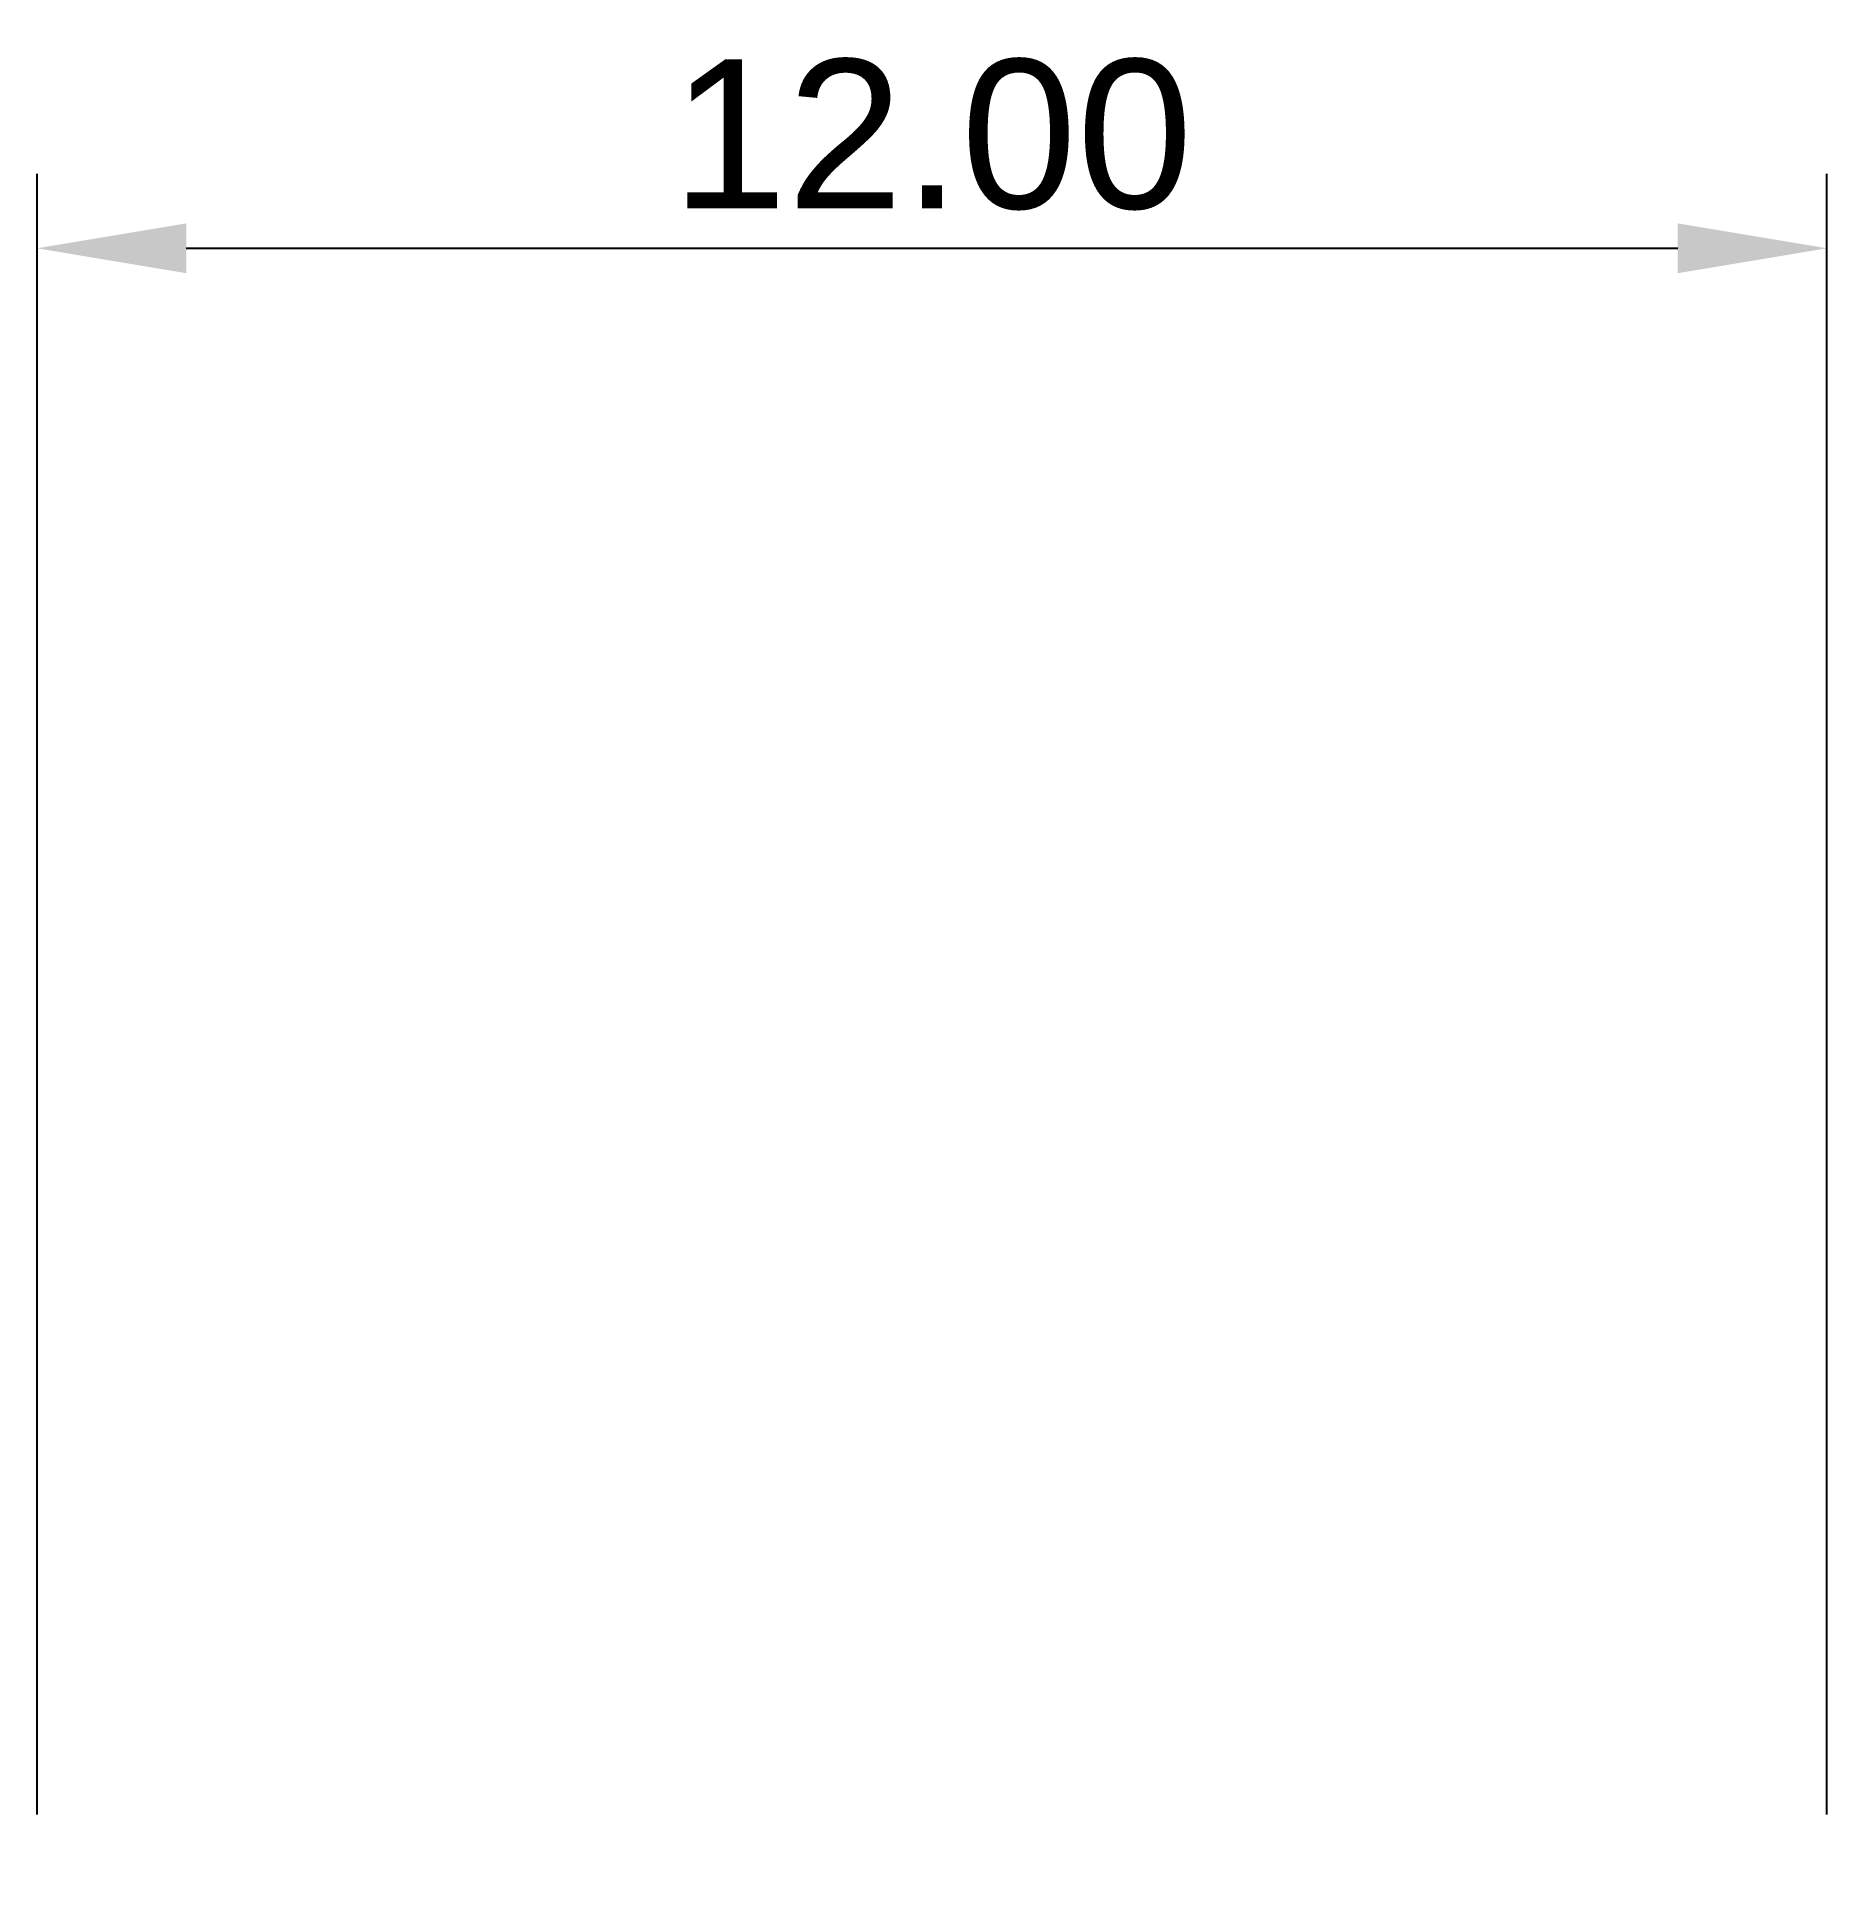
# Model space of a CAD drawing. Header units: millimetres. Extents: x 10 to 22, y 5 to 17.4.
import ezdxf

# ---------------------------------------------------------------- set-up
doc = ezdxf.new("R2010")
doc.units = ezdxf.units.MM
doc.header["$MEASUREMENT"] = 0
doc.styles.add('Arial', font='')
doc.styles.get('Arial').set_extended_font_data('Arial')
doc.dimstyles.new('Default', dxfattribs={"dimtxt": 1, "dimasz": 1, "dimexe": 0.5, "dimexo": 0.5, "dimgap": 0.25, "dimtad": 1, "dimtoh": 1, "dimzin": 1, "dimdsep": 46, "dimtxsty": 'Arial', "dimcen": 0.5, "dimazin": 0, "dimtfac": 1, "dimtdec": 4, "dimtix": 1, "dimtmove": 1, "dimatfit": 3, "dimfxl": 1, "dimtolj": 1, "dimtzin": 1, "dimarcsym": 0})

# ---------------------------------------------------------------- blocks, each defined once
blk = doc.blocks.new('*D1')
at = {"color": 0, "lineweight": -2}
for p, q in [((10, 5.5), (10, 16.5)), ((22, 5.5), (22, 16.5)), ((11, 16), (21, 16))]:
    blk.add_line(p, q, dxfattribs=at)
at = {"color": 0}
for points in [[(11, 16.167), (11, 15.833), (10, 16)], [(21, 15.833), (21, 16.167), (22, 16)]]:
    blk.add_solid(points, dxfattribs=at)
at = {"layer": 'Defpoints', "color": 0}
for p in [(22, 16), (10, 5), (22, 5)]:
    blk.add_point(p, dxfattribs=at)
at = {"color": 0, "insert": (16, 16.76), "char_height": 1, "attachment_point": 5, "style": 'Arial'}
blk.add_mtext('\\A1;12.00', dxfattribs=at)

msp = doc.modelspace()

# ---------------------------------------------------------------- dimensions: what is measured, and where the dimension line sits
dim = msp.add_linear_dim(base=(22, 16), p1=(10, 5), p2=(22, 5), dimstyle='Default')
dim.commit()
dim.dimension.update_dxf_attribs({"geometry": '*D1', "text_midpoint": (16, 16.76)})

doc.saveas('drawing.dxf')
